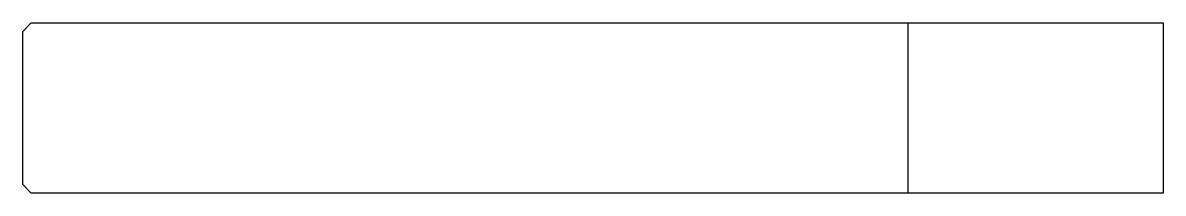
# Model space of a CAD drawing. Header units: millimetres. Extents: x -67 to 0, y -5 to 5.
import ezdxf

# ---------------------------------------------------------------- set-up
doc = ezdxf.new("R2010")
doc.units = ezdxf.units.MM

msp = doc.modelspace()

# ---------------------------------------------------------------- linework, layer by layer
at = {"color": 7, "linetype": 'Continuous', "lineweight": 25}
for p, q in [((-67, 4.5), (-66.5, 5)), ((-66.5, 5), (0, 5)), ((-15, 5), (-15, -5)), ((0, 5), (0, -5)), ((-67, -4.5), (-67, 4.5)), ((-66.5, -5), (-67, -4.5)), ((0, -5), (-66.5, -5))]:
    msp.add_line(p, q, dxfattribs=at)

doc.saveas('drawing.dxf')
